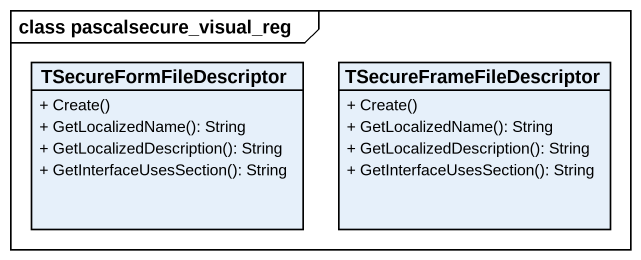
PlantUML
@startuml
mainframe class pascalsecure_visual_reg
hide circle
hide empty members
skinparam classAttributeIconSize 0
class TSecureFormFileDescriptor {
  + Create()
  + GetLocalizedName(): String
  + GetLocalizedDescription(): String
  + GetInterfaceUsesSection(): String
}
class TSecureFrameFileDescriptor {
  + Create()
  + GetLocalizedName(): String
  + GetLocalizedDescription(): String
  + GetInterfaceUsesSection(): String
}
@enduml
